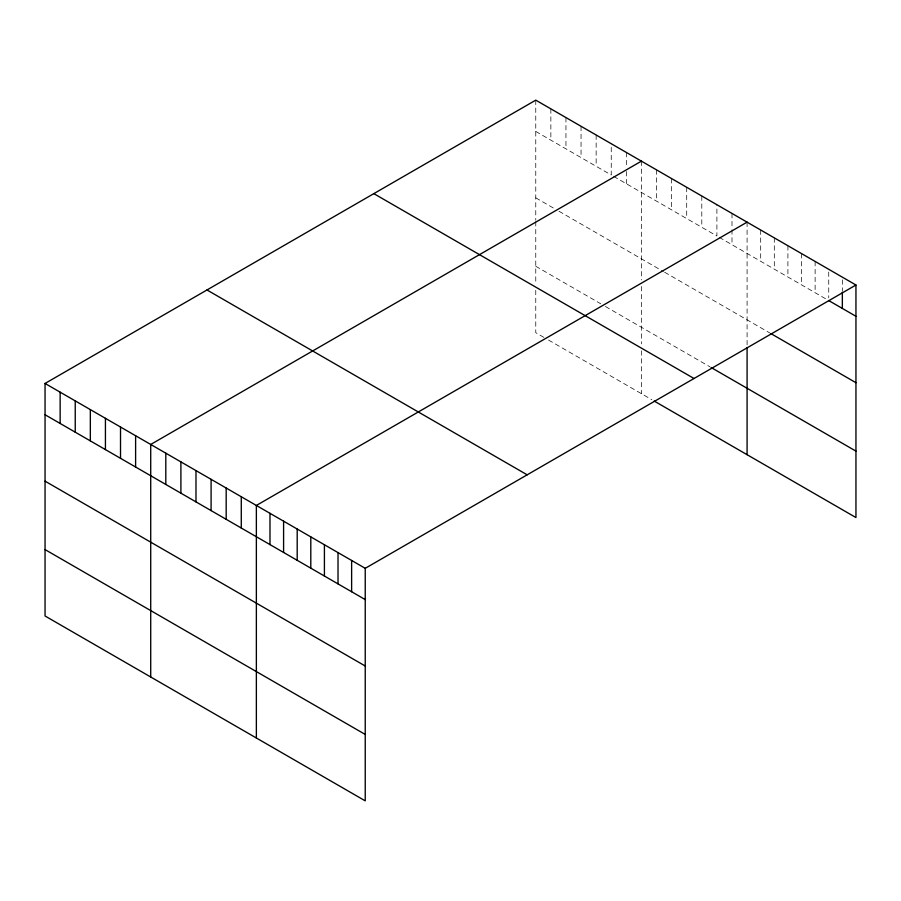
<?xml version="1.0" encoding="UTF-8"?>
<svg xmlns="http://www.w3.org/2000/svg" width="901" height="901" viewBox="0 0 901 901"><rect width="100%" height="100%" fill="white"/><g stroke="black" fill="none" stroke-linecap="round" stroke-linejoin="round"><path stroke-width="0.68" stroke-dasharray="4.5 3.38" d="M535.768 100.146L535.768 220.216M535.768 131.433L611.238 175.008L611.238 143.721M613.558 176.348L716.903 236.006L716.903 204.718M719.223 237.346L826.465 299.267M535.768 197.848L554.34 208.57M558.992 211.251L663.485 271.584M664.645 272.248L769.769 332.942M535.768 266.268L600.787 303.806M605.427 306.498L709.932 366.82M543.889 337.379L535.768 332.683L535.768 289.795M548.54 340.06L651.873 399.717M842.345 279.862L842.345 290.753M828.74 272.012L828.74 297.848M815.123 261.436L815.123 292.712M801.518 253.575L801.518 284.862M787.913 245.725L787.913 277.001M774.308 237.864L774.308 269.151M760.692 230.014L760.692 261.29M747.087 222.153L747.087 344.846M731.995 213.436L731.995 228.404M731.995 229.755L731.995 244.723M701.8 196.013L701.8 227.289M686.708 187.295L686.708 218.571M671.617 178.578L671.617 209.865M656.525 169.861L656.525 201.148M641.422 161.144L641.422 279.896M641.422 286.484L641.422 343.878M641.422 350.793L641.422 393.692M626.33 152.438L626.33 166.032M626.33 171.472L626.33 183.714M596.147 135.004L596.147 166.291M581.044 126.286L581.044 157.574M565.952 117.581L565.952 148.856M550.86 108.863L550.86 140.139M535.768 221.533L535.768 282.869"/><path stroke-width="1.35" d="M45.05 383.454L365.232 568.317L365.232 800.854L45.05 615.991L45.05 383.454L535.768 100.146L855.95 285.009L855.95 517.546L654.194 401.058M641.422 161.144L150.715 444.463L150.715 677M747.087 222.153L256.368 505.461L256.368 737.998M365.232 568.317L855.95 285.009M828.74 300.574L855.95 316.285M770.896 333.595L855.95 382.7M711.092 367.495L855.95 451.131M373.825 193.636L694.018 378.499M206.982 289.964L527.175 474.827M45.05 414.742L365.232 599.593M45.05 481.157L365.232 666.008M45.05 549.587L365.232 734.439M842.345 292.104L842.345 308.435M747.087 347.482L747.087 454.69M351.627 560.456L351.627 591.743M338.021 552.606L338.021 583.882M324.416 544.745L324.416 576.032M310.8 536.895L310.8 568.171M297.195 529.033L297.195 560.321M283.59 521.172L283.59 552.459M269.985 513.322L269.985 544.598M241.277 496.744L241.277 528.031M226.185 488.038L226.185 519.314M211.093 479.321L211.093 510.608M195.99 470.604L195.99 501.891M180.898 461.886L180.898 493.174M165.807 453.18L165.807 484.456M135.612 435.746L135.612 467.033M120.52 427.029L120.52 458.316M105.428 418.312L105.428 449.599M90.337 409.606L90.337 440.882M75.233 400.889L75.233 432.176M60.142 392.172L60.142 423.459"/></g></svg>
